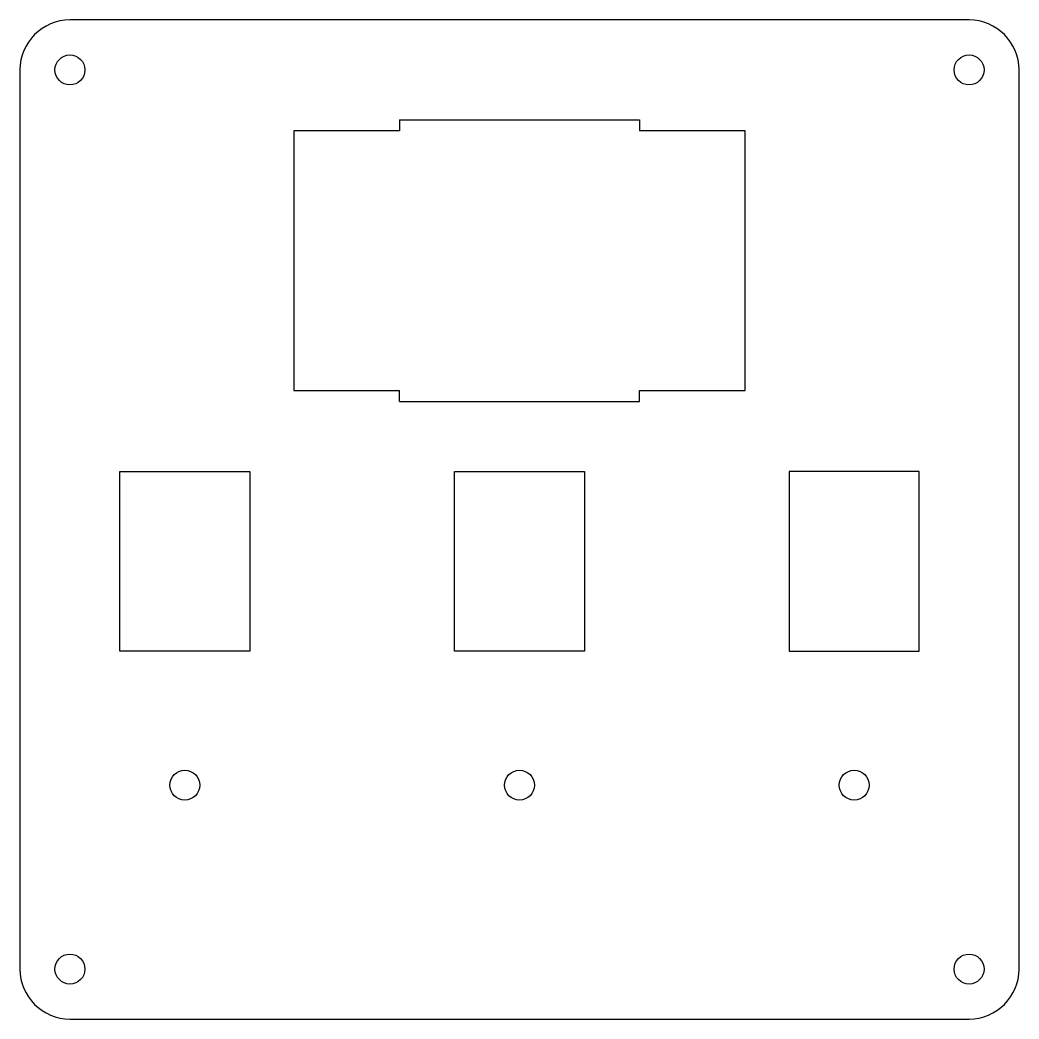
# Model space of a CAD drawing. Header units: inches. Extents: x 0 to 100, y 0 to 100.
import ezdxf

# ---------------------------------------------------------------- set-up
doc = ezdxf.new("R2010")
doc.units = ezdxf.units.IN
doc.header["$MEASUREMENT"] = 0

msp = doc.modelspace()

# ---------------------------------------------------------------- linework, layer by layer
for p, q in [((38, 90), (62, 90)), ((38, 90), (38, 88.91)), ((62, 90), (62, 88.91)), ((38, 61.82), (38, 62.91)), ((62, 61.82), (62, 62.91)), ((38, 61.82), (62, 61.82))]:
    msp.add_line(p, q)
msp.add_lwpolyline([(5, 0), (95, 0, 0.41421), (100, 5), (100, 95, 0.41421), (95, 100), (5, 100, 0.41421), (0, 95), (0, 5, 0.41421)], format="xyb", close=True)
for points in [[(38, 88.91), (27.4, 88.91), (27.4, 62.91), (38, 62.91)], [(62, 62.91), (72.6, 62.91), (72.6, 88.91), (62, 88.91)]]:
    msp.add_lwpolyline(points)
for points in [[(23, 36.82), (10, 36.82), (10, 54.82), (23, 54.82)], [(56.5, 36.82), (43.5, 36.82), (43.5, 54.82), (56.5, 54.82)], [(77, 36.82), (90, 36.82), (90, 54.82), (77, 54.82)]]:
    msp.add_lwpolyline(points, close=True)
for centre in [(5, 95), (95, 95), (16.5, 23.41), (50, 23.41), (83.5, 23.41), (5, 5), (95, 5)]:
    msp.add_circle(centre, 1.5)

doc.saveas('drawing.dxf')
